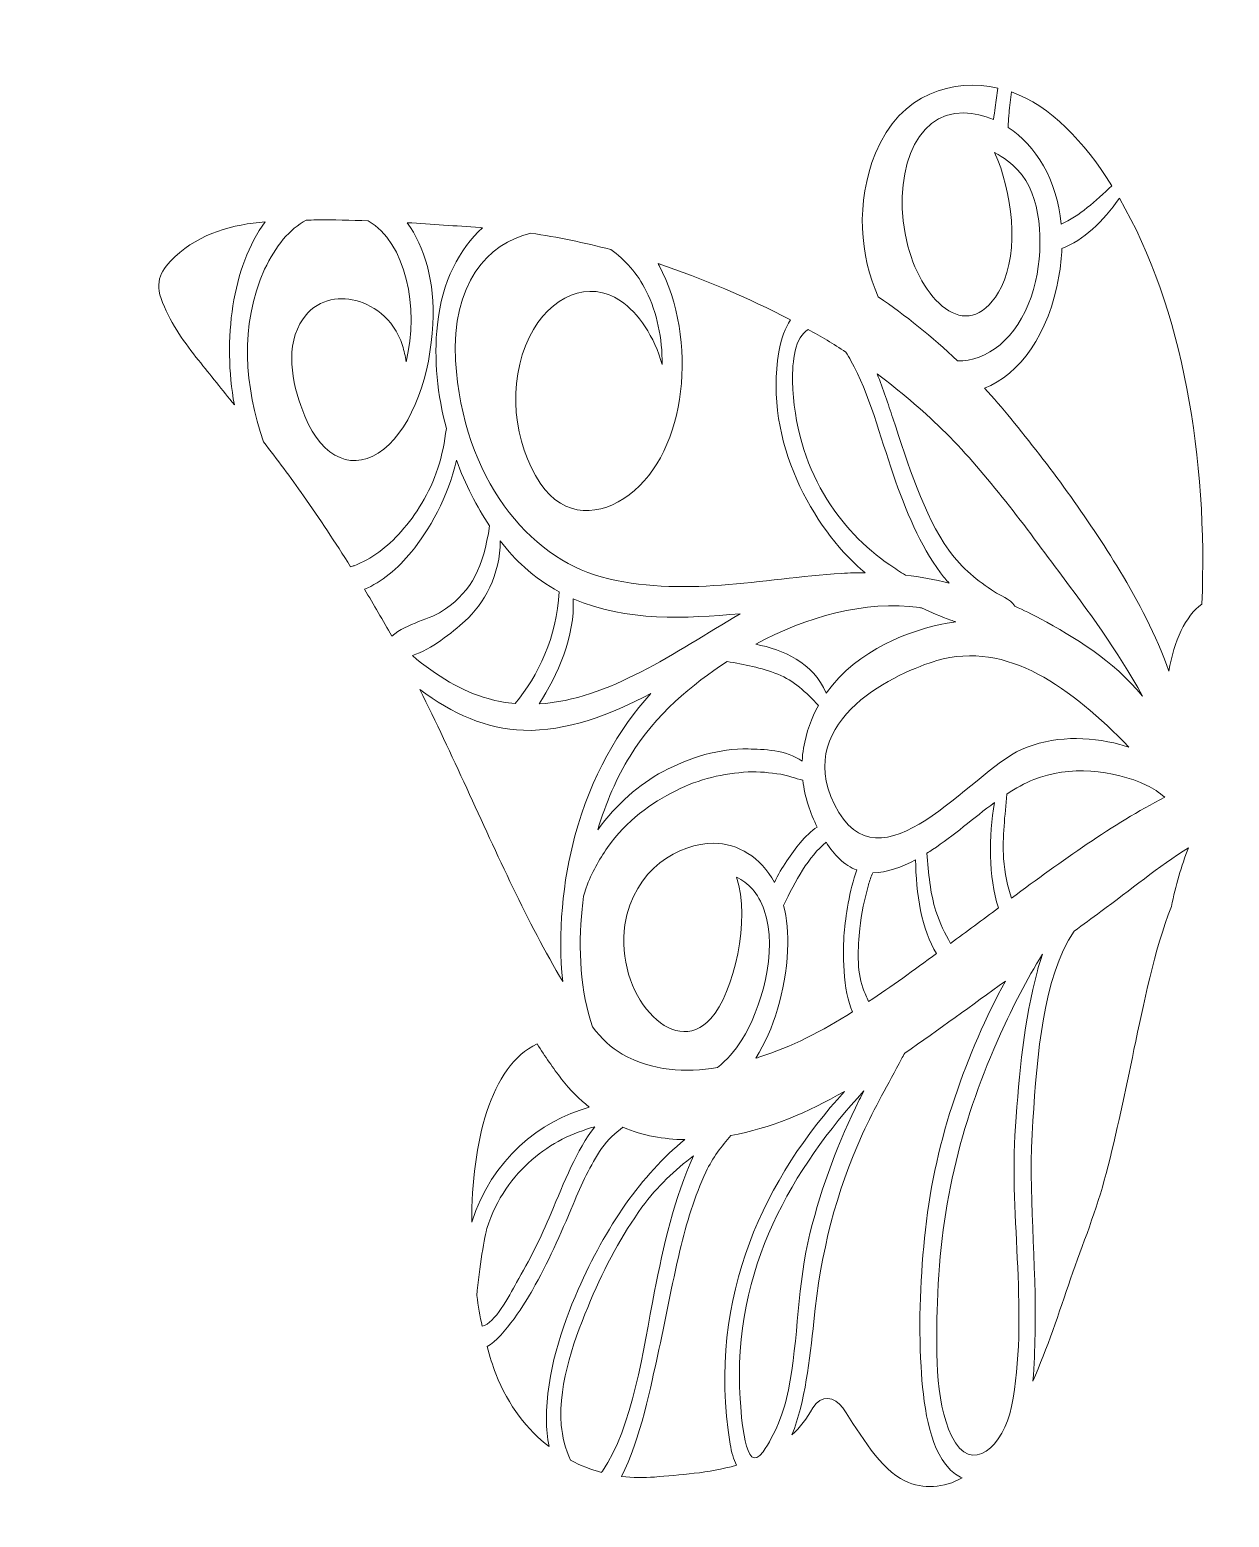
# Model space of a CAD drawing. Header units: millimetres. Extents: x -390 to 773, y -263 to 188.
# Drawn here: x -241.22 to -209.35, y -104.37 to -64.86 of the extents above; entities that cross this region are included whole.
import ezdxf

# ---------------------------------------------------------------- set-up
doc = ezdxf.new("R2010")
doc.units = ezdxf.units.MM
doc.header["$MEASUREMENT"] = 0
doc.layers.add('Layer 1', color=7, linetype='Continuous')

msp = doc.modelspace()

# ---------------------------------------------------------------- linework, layer by layer
at = {"layer": 'Layer 1', "color": 140, "lineweight": 18}
msp.add_open_spline([(-378.5894, 98.8815), (-378.5894, 98.8815), (-363.8777, 98.8815), (-363.8777, 98.8815), (-363.8777, 98.8815), (-363.8777, 98.8815), (-363.9117, 110.1346), (-363.9117, 110.1346), (-363.9117, 110.1346), (-363.9117, 110.1346), (-370.7888, 110.1346), (-370.7888, 110.1346), (-370.7888, 110.1346), (-370.7888, 110.1346), (-370.7888, 115.1346), (-370.7888, 115.1346), (-370.7888, 115.1346), (-370.7888, 115.1346), (-363.9117, 115.1346), (-363.9117, 115.1346), (-363.9117, 115.1346), (-363.9117, 115.1346), (-363.9117, 120.0643), (-363.9117, 120.0643), (-363.9117, 120.0643), (-363.9117, 120.0643), (-359.0185, 120.9807), (-350.8883, 118.1694), (-350.8883, 118.1694), (-350.8883, 118.1694), (-327.9422, 108.7603), (-304.1736, 117.0091), (-304.1736, 117.0091), (-304.1736, 117.0091), (-282.9369, 124.573), (-259.0048, 117.6839), (-259.0048, 117.6839), (-259.0048, 117.6839), (-233.0911, 109.2515), (-206.8738, 122.2824), (-206.8738, 122.2824), (-206.8738, 122.2824), (-188.2712, 110.1117), (-154.8305, 117.6854), (-154.8305, 117.6854), (-154.8305, 117.6854), (-131.6093, 124.2466), (-106.8322, 116.2865), (-106.8322, 116.2865), (-106.8322, 116.2865), (-92.329, 110.5796), (-70.4351, 116.0676), (-70.4351, 116.0676), (-70.4351, 116.0676), (-54.3762, 120.0464), (-54.3762, 120.0464), (-54.3762, 120.0464), (-54.3762, 120.0464), (-51.6753, 120.4796), (-50.0751, 120.1577), (-50.0751, 120.1577), (-50.0751, 120.1577), (-49.9938, 115.2228), (-49.9938, 115.2228), (-49.9938, 115.2228), (-49.9938, 115.2228), (-43.0148, 115.1346), (-43.0148, 115.1346), (-43.0148, 115.1346), (-43.0148, 115.1346), (-43.0148, 110.0464), (-43.0148, 110.0464), (-43.0148, 110.0464), (-43.0148, 110.0464), (-49.9941, 110.0464), (-49.9941, 110.0464), (-49.9941, 110.0464), (-49.9941, 110.0464), (-49.994, 98.8815), (-49.994, 98.8815), (-49.994, 98.8815), (-49.994, 98.8815), (-35.159, 98.8815), (-35.159, 98.8815), (-35.159, 98.8815), (-35.159, 98.8815), (-36.2301, 92.4283), (-44.0559, 85.2517), (-44.0559, 85.2517), (-44.0559, 85.2517), (-31.0005, 74.8605), (-31.9162, 60.769), (-31.9162, 60.769), (-31.9162, 60.769), (-33.145, 52.8971), (-36.9134, 48.7506), (-36.9134, 48.7506), (-36.9134, 48.7506), (-54.2688, 28.371), (-38.4138, -2.3408), (-38.4138, -2.3408), (-38.4138, -2.3408), (-53.5613, -33.6331), (-36.9138, -54.3338), (-36.9138, -54.3338), (-36.9138, -54.3338), (-21.8052, -70.1205), (-44.0547, -90.8341), (-44.0547, -90.8341), (-44.0547, -90.8341), (-24.176, -108.5266), (-42.0651, -122.8253), (-42.0651, -122.8253), (-42.0651, -122.8253), (-48.5933, -129.2476), (-65.4304, -123.0435), (-65.4304, -123.0435), (-65.4304, -123.0435), (-86.2873, -115.1488), (-108.1783, -122.212), (-108.1783, -122.212), (-108.1783, -122.212), (-126.4188, -129.6118), (-154.8348, -123.2699), (-154.8348, -123.2699), (-154.8348, -123.2699), (-188.8689, -115.3468), (-206.8738, -127.8673), (-206.8738, -127.8673), (-206.8738, -127.8673), (-227.1825, -115.7293), (-255.7083, -122.5904), (-255.7083, -122.5904), (-255.7083, -122.5904), (-281.3111, -130.5974), (-309.408, -121.2924), (-309.408, -121.2924), (-309.408, -121.2924), (-328.7938, -115.5765), (-348.407, -123.0424), (-348.407, -123.0424), (-348.407, -123.0424), (-375.7045, -134.5896), (-379.0943, -109.1774), (-379.0943, -109.1774), (-379.0943, -109.1774), (-378.9601, -98.7834), (-369.786, -90.8333), (-369.786, -90.8333), (-369.786, -90.8333), (-389.9937, -70.9424), (-378.7429, -57.3327), (-378.7429, -57.3327), (-378.7429, -57.3327), (-358.3133, -32.9666), (-375.4263, -3.2434), (-375.4263, -3.2434), (-375.4263, -3.2434), (-362.4805, 20.3399), (-372.9681, 41.7543), (-372.9681, 41.7543), (-372.9681, 41.7543), (-376.7274, 48.8248), (-378.416, 51.1902), (-378.416, 51.1902), (-378.416, 51.1902), (-387.2266, 63.8209), (-376.2574, 77.9366), (-376.2574, 77.9366), (-376.2574, 77.9366), (-372.0468, 82.9081), (-369.7857, 85.2506), (-369.7857, 85.2506), (-369.7857, 85.2506), (-377.6357, 92.317), (-378.5894, 98.8815)], degree=3, knots=[0, 0, 0, 0, 0.0222222, 0.0222222, 0.0222222, 0.0222222, 0.0444444, 0.0444444, 0.0444444, 0.0444444, 0.0666667, 0.0666667, 0.0666667, 0.0666667, 0.0888889, 0.0888889, 0.0888889, 0.0888889, 0.1111111, 0.1111111, 0.1111111, 0.1111111, 0.1333333, 0.1333333, 0.1333333, 0.1333333, 0.1555556, 0.1555556, 0.1555556, 0.1555556, 0.1777778, 0.1777778, 0.1777778, 0.1777778, 0.2, 0.2, 0.2, 0.2, 0.2222222, 0.2222222, 0.2222222, 0.2222222, 0.2444444, 0.2444444, 0.2444444, 0.2444444, 0.2666667, 0.2666667, 0.2666667, 0.2666667, 0.2888889, 0.2888889, 0.2888889, 0.2888889, 0.3111111, 0.3111111, 0.3111111, 0.3111111, 0.3333333, 0.3333333, 0.3333333, 0.3333333, 0.3555556, 0.3555556, 0.3555556, 0.3555556, 0.3777778, 0.3777778, 0.3777778, 0.3777778, 0.4, 0.4, 0.4, 0.4, 0.4222222, 0.4222222, 0.4222222, 0.4222222, 0.4444444, 0.4444444, 0.4444444, 0.4444444, 0.4666667, 0.4666667, 0.4666667, 0.4666667, 0.4888889, 0.4888889, 0.4888889, 0.4888889, 0.5111111, 0.5111111, 0.5111111, 0.5111111, 0.5333333, 0.5333333, 0.5333333, 0.5333333, 0.5555556, 0.5555556, 0.5555556, 0.5555556, 0.5777778, 0.5777778, 0.5777778, 0.5777778, 0.6, 0.6, 0.6, 0.6, 0.6222222, 0.6222222, 0.6222222, 0.6222222, 0.6444444, 0.6444444, 0.6444444, 0.6444444, 0.6666667, 0.6666667, 0.6666667, 0.6666667, 0.6888889, 0.6888889, 0.6888889, 0.6888889, 0.7111111, 0.7111111, 0.7111111, 0.7111111, 0.7333333, 0.7333333, 0.7333333, 0.7333333, 0.7555556, 0.7555556, 0.7555556, 0.7555556, 0.7777778, 0.7777778, 0.7777778, 0.7777778, 0.8, 0.8, 0.8, 0.8, 0.8222222, 0.8222222, 0.8222222, 0.8222222, 0.8444444, 0.8444444, 0.8444444, 0.8444444, 0.8666667, 0.8666667, 0.8666667, 0.8666667, 0.8888889, 0.8888889, 0.8888889, 0.8888889, 0.9111111, 0.9111111, 0.9111111, 0.9111111, 0.9333333, 0.9333333, 0.9333333, 0.9333333, 0.9555556, 0.9555556, 0.9555556, 0.9555556, 1, 1, 1, 1], dxfattribs=at)
at = {"layer": 'Layer 1', "color": 240, "lineweight": 9}
for points, knots in [([(-218.7515, -68.1399), (-218.0925, -66.5142), (-216.6506, -66.1547), (-215.4979, -66.4096), (-215.4979, -66.4096), (-215.5257, -66.5794), (-215.5466, -66.7522), (-215.5684, -66.9252), (-215.5684, -66.9252), (-215.5805, -67.0206), (-215.6004, -67.1322), (-215.6156, -67.2467), (-215.6156, -67.2467), (-215.8685, -67.1402), (-216.1341, -67.0786), (-216.4038, -67.0685), (-216.4038, -67.0685), (-217.739, -67.0183), (-218.3502, -68.815), (-217.8874, -70.6035), (-217.8874, -70.6035), (-217.4931, -72.1277), (-216.2218, -73.301), (-215.4067, -71.6876), (-215.4067, -71.6876), (-214.9255, -70.7351), (-215.1205, -69.1417), (-215.584, -68.1213), (-215.584, -68.1213), (-215.3427, -68.2514), (-215.125, -68.419), (-214.9657, -68.5891), (-214.9657, -68.5891), (-214.3433, -69.2546), (-214.2704, -70.526), (-214.4969, -71.5417), (-214.4969, -71.5417), (-214.7583, -72.7145), (-215.4975, -73.5065), (-216.2848, -73.6339), (-216.2848, -73.6339), (-216.382, -73.6498), (-216.478, -73.6545), (-216.5731, -73.6534), (-216.5731, -73.6534), (-217.2458, -73.0129), (-217.9495, -72.4497), (-218.6744, -71.9535), (-218.6744, -71.9535), (-219.164, -70.8793), (-219.2834, -69.4519), (-218.7515, -68.1399)], [0, 0, 0, 0, 0.0714286, 0.0714286, 0.0714286, 0.0714286, 0.1428571, 0.1428571, 0.1428571, 0.1428571, 0.2142857, 0.2142857, 0.2142857, 0.2142857, 0.2857143, 0.2857143, 0.2857143, 0.2857143, 0.3571429, 0.3571429, 0.3571429, 0.3571429, 0.4285714, 0.4285714, 0.4285714, 0.4285714, 0.5, 0.5, 0.5, 0.5, 0.5714286, 0.5714286, 0.5714286, 0.5714286, 0.6428571, 0.6428571, 0.6428571, 0.6428571, 0.7142857, 0.7142857, 0.7142857, 0.7142857, 0.7857143, 0.7857143, 0.7857143, 0.7857143, 0.8571429, 0.8571429, 0.8571429, 0.8571429, 1, 1, 1, 1]), ([(-215.203, -67.0796), (-215.1832, -66.8896), (-215.16, -66.7004), (-215.1412, -66.5103), (-215.1412, -66.5103), (-214.1019, -66.8792), (-213.202, -67.8312), (-212.4697, -69.0031), (-212.4697, -69.0031), (-212.9049, -69.41), (-213.3316, -69.8065), (-213.8171, -70.0254), (-213.8171, -70.0254), (-213.9313, -68.8296), (-214.4938, -67.9301), (-215.2286, -67.4525), (-215.2286, -67.4525), (-215.2168, -67.3199), (-215.2137, -67.1827), (-215.203, -67.0796)], [0, 0, 0, 0, 0.1666667, 0.1666667, 0.1666667, 0.1666667, 0.3333333, 0.3333333, 0.3333333, 0.3333333, 0.5, 0.5, 0.5, 0.5, 0.6666667, 0.6666667, 0.6666667, 0.6666667, 1, 1, 1, 1]), ([(-210.0806, -80.1164), (-210.5132, -80.4175), (-210.8224, -81.1006), (-210.9563, -81.8966), (-210.9563, -81.8966), (-211.3028, -80.9275), (-211.7646, -80.0483), (-212.2574, -79.2346), (-212.2574, -79.2346), (-213.1395, -77.7787), (-214.1406, -76.4322), (-215.1513, -75.1885), (-215.1513, -75.1885), (-215.3803, -74.9066), (-215.6161, -74.6394), (-215.8553, -74.3811), (-215.8553, -74.3811), (-214.9266, -74.0152), (-214.1416, -72.9475), (-213.8764, -71.4014), (-213.8764, -71.4014), (-213.8332, -71.1495), (-213.8086, -70.9063), (-213.7996, -70.6714), (-213.7996, -70.6714), (-213.2231, -70.4394), (-212.7048, -69.9627), (-212.2704, -69.3357), (-212.2704, -69.3357), (-210.5735, -72.2644), (-209.9174, -76.2765), (-210.0806, -80.1164)], [0, 0, 0, 0, 0.1111111, 0.1111111, 0.1111111, 0.1111111, 0.2222222, 0.2222222, 0.2222222, 0.2222222, 0.3333333, 0.3333333, 0.3333333, 0.3333333, 0.4444444, 0.4444444, 0.4444444, 0.4444444, 0.5555556, 0.5555556, 0.5555556, 0.5555556, 0.6666667, 0.6666667, 0.6666667, 0.6666667, 0.7777778, 0.7777778, 0.7777778, 0.7777778, 1, 1, 1, 1]), ([(-232.6936, -79.1218), (-233.0986, -78.477), (-233.5159, -77.85), (-233.943, -77.2401), (-233.943, -77.2401), (-234.2895, -76.745), (-234.6441, -76.2709), (-235.0034, -75.8067), (-235.0034, -75.8067), (-235.5011, -74.3501), (-235.6582, -72.7238), (-234.9755, -71.2227), (-234.9755, -71.2227), (-234.6917, -70.5987), (-234.3049, -70.1576), (-233.8726, -69.9143), (-233.8726, -69.9143), (-233.783, -69.9134), (-233.6944, -69.9126), (-233.6079, -69.9117), (-233.6079, -69.9117), (-233.1467, -69.907), (-232.6845, -69.9165), (-232.2222, -69.9339), (-232.2222, -69.9339), (-231.2189, -70.5156), (-230.8684, -72.2419), (-231.2174, -73.6771), (-231.2174, -73.6771), (-231.2395, -73.5244), (-231.2714, -73.3796), (-231.3123, -73.2493), (-231.3123, -73.2493), (-231.5468, -72.5009), (-232.1469, -72.127), (-232.6512, -72.0328), (-232.6512, -72.0328), (-233.1357, -71.9423), (-233.7027, -72.0685), (-234.0371, -72.6673), (-234.0371, -72.6673), (-234.4488, -73.405), (-234.2062, -74.4051), (-233.9088, -75.1239), (-233.9088, -75.1239), (-233.4324, -76.2757), (-232.5903, -76.6159), (-231.8112, -75.9994), (-231.8112, -75.9994), (-231.0315, -75.3822), (-230.5711, -73.9736), (-230.5053, -72.6825), (-230.5053, -72.6825), (-230.4469, -71.5387), (-230.7295, -70.6266), (-231.1883, -69.9841), (-231.1883, -69.9841), (-230.5427, -70.0221), (-229.8974, -70.0695), (-229.2544, -70.1139), (-229.2544, -70.1139), (-229.232, -70.1155), (-229.2095, -70.1181), (-229.1871, -70.1196), (-229.1871, -70.1196), (-229.7977, -70.6747), (-230.2644, -71.5343), (-230.3878, -72.6941), (-230.3878, -72.6941), (-230.486, -73.6181), (-230.3839, -74.5647), (-230.149, -75.454), (-230.149, -75.454), (-230.1982, -75.8106), (-230.2579, -76.1566), (-230.373, -76.5047), (-230.373, -76.5047), (-230.5959, -77.1786), (-230.9557, -77.7381), (-231.3471, -78.1863), (-231.3471, -78.1863), (-231.7219, -78.6156), (-232.1465, -78.9195), (-232.5994, -79.0945), (-232.5994, -79.0945), (-232.6304, -79.1064), (-232.6618, -79.1147), (-232.6936, -79.1218)], [0, 0, 0, 0, 0.0434783, 0.0434783, 0.0434783, 0.0434783, 0.0869565, 0.0869565, 0.0869565, 0.0869565, 0.1304348, 0.1304348, 0.1304348, 0.1304348, 0.173913, 0.173913, 0.173913, 0.173913, 0.2173913, 0.2173913, 0.2173913, 0.2173913, 0.2608696, 0.2608696, 0.2608696, 0.2608696, 0.3043478, 0.3043478, 0.3043478, 0.3043478, 0.3478261, 0.3478261, 0.3478261, 0.3478261, 0.3913043, 0.3913043, 0.3913043, 0.3913043, 0.4347826, 0.4347826, 0.4347826, 0.4347826, 0.4782609, 0.4782609, 0.4782609, 0.4782609, 0.5217391, 0.5217391, 0.5217391, 0.5217391, 0.5652174, 0.5652174, 0.5652174, 0.5652174, 0.6086957, 0.6086957, 0.6086957, 0.6086957, 0.6521739, 0.6521739, 0.6521739, 0.6521739, 0.6956522, 0.6956522, 0.6956522, 0.6956522, 0.7391304, 0.7391304, 0.7391304, 0.7391304, 0.7826087, 0.7826087, 0.7826087, 0.7826087, 0.826087, 0.826087, 0.826087, 0.826087, 0.8695652, 0.8695652, 0.8695652, 0.8695652, 0.9130435, 0.9130435, 0.9130435, 0.9130435, 1, 1, 1, 1]), ([(-235.7795, -74.8236), (-236.0965, -74.4279), (-236.4154, -74.034), (-236.734, -73.6359), (-236.734, -73.6359), (-237.089, -73.1924), (-237.4425, -72.7066), (-237.6868, -72.1077), (-237.6868, -72.1077), (-237.9276, -71.5176), (-237.7065, -71.2245), (-237.3606, -70.8947), (-237.3606, -70.8947), (-236.6872, -70.2525), (-235.8158, -70.0356), (-234.9642, -69.9586), (-234.9642, -69.9586), (-235.8367, -71.1541), (-236.0972, -73.0996), (-235.7795, -74.8236)], [0, 0, 0, 0, 0.1666667, 0.1666667, 0.1666667, 0.1666667, 0.3333333, 0.3333333, 0.3333333, 0.3333333, 0.5, 0.5, 0.5, 0.5, 0.6666667, 0.6666667, 0.6666667, 0.6666667, 1, 1, 1, 1]), ([(-225.7805, -70.6987), (-225.4014, -70.9647), (-225.0722, -71.3344), (-224.8379, -71.8039), (-224.8379, -71.8039), (-224.5565, -72.368), (-224.4117, -73.0574), (-224.4158, -73.7512), (-224.4158, -73.7512), (-224.6199, -73.0166), (-225.05, -72.3785), (-225.5225, -72.0578), (-225.5225, -72.0578), (-226.3479, -71.4974), (-227.3966, -71.9118), (-227.9413, -73.0156), (-227.9413, -73.0156), (-228.5501, -74.2491), (-228.3598, -75.8532), (-227.6571, -76.8986), (-227.6571, -76.8986), (-227.0099, -77.8618), (-226.0498, -77.7766), (-225.2922, -77.2134), (-225.2922, -77.2134), (-223.7522, -76.0692), (-223.4593, -73.0628), (-224.4974, -71.121), (-224.4974, -71.121), (-224.5066, -71.1038), (-224.5172, -71.0881), (-224.5266, -71.071), (-224.5266, -71.071), (-223.333, -71.466), (-222.1554, -71.9697), (-221.0068, -72.566), (-221.0068, -72.566), (-221.1485, -72.7768), (-221.257, -73.0616), (-221.3166, -73.4153), (-221.3166, -73.4153), (-221.7241, -75.8349), (-220.3747, -78.1014), (-219.1258, -79.1951), (-219.1258, -79.1951), (-219.0917, -79.2248), (-219.0565, -79.2517), (-219.0219, -79.2805), (-219.0219, -79.2805), (-219.2297, -79.2799), (-219.4382, -79.2854), (-219.6473, -79.2986), (-219.6473, -79.2986), (-221.7655, -79.433), (-223.9238, -79.9637), (-226.0325, -79.392), (-226.0325, -79.392), (-227.9371, -78.8756), (-229.717, -76.7841), (-229.9026, -73.6445), (-229.9026, -73.6445), (-230.0222, -71.6221), (-229.0548, -70.5265), (-227.9039, -70.2622), (-227.9039, -70.2622), (-227.1942, -70.3664), (-226.4856, -70.5129), (-225.7805, -70.6987)], [0, 0, 0, 0, 0.0555556, 0.0555556, 0.0555556, 0.0555556, 0.1111111, 0.1111111, 0.1111111, 0.1111111, 0.1666667, 0.1666667, 0.1666667, 0.1666667, 0.2222222, 0.2222222, 0.2222222, 0.2222222, 0.2777778, 0.2777778, 0.2777778, 0.2777778, 0.3333333, 0.3333333, 0.3333333, 0.3333333, 0.3888889, 0.3888889, 0.3888889, 0.3888889, 0.4444444, 0.4444444, 0.4444444, 0.4444444, 0.5, 0.5, 0.5, 0.5, 0.5555556, 0.5555556, 0.5555556, 0.5555556, 0.6111111, 0.6111111, 0.6111111, 0.6111111, 0.6666667, 0.6666667, 0.6666667, 0.6666667, 0.7222222, 0.7222222, 0.7222222, 0.7222222, 0.7777778, 0.7777778, 0.7777778, 0.7777778, 0.8333333, 0.8333333, 0.8333333, 0.8333333, 0.8888889, 0.8888889, 0.8888889, 0.8888889, 1, 1, 1, 1]), ([(-220.5357, -72.8185), (-220.1995, -73.0044), (-219.867, -73.2045), (-219.5387, -73.4191), (-219.5387, -73.4191), (-219.4899, -73.4971), (-219.444, -73.5756), (-219.4025, -73.6504), (-219.4025, -73.6504), (-218.9171, -74.5229), (-218.6261, -75.6614), (-218.2793, -76.6669), (-218.2793, -76.6669), (-217.9482, -77.6268), (-217.5603, -78.5599), (-217.0241, -79.2815), (-217.0241, -79.2815), (-216.9503, -79.3808), (-216.8727, -79.4722), (-216.7933, -79.5594), (-216.7933, -79.5594), (-217.176, -79.4639), (-217.5608, -79.3918), (-217.9482, -79.3455), (-217.9482, -79.3455), (-218.0905, -79.2604), (-218.2316, -79.1715), (-218.3711, -79.0758), (-218.3711, -79.0758), (-219.6803, -78.1757), (-220.8989, -76.5419), (-220.9507, -74.1935), (-220.9507, -74.1935), (-220.9623, -73.6692), (-220.8941, -73.0222), (-220.5357, -72.8185)], [0, 0, 0, 0, 0.1, 0.1, 0.1, 0.1, 0.2, 0.2, 0.2, 0.2, 0.3, 0.3, 0.3, 0.3, 0.4, 0.4, 0.4, 0.4, 0.5, 0.5, 0.5, 0.5, 0.6, 0.6, 0.6, 0.6, 0.7, 0.7, 0.7, 0.7, 0.8, 0.8, 0.8, 0.8, 1, 1, 1, 1]), ([(-216.8014, -78.6842), (-217.4788, -77.7389), (-217.8768, -76.4022), (-218.2891, -75.1749), (-218.2891, -75.1749), (-218.4116, -74.8103), (-218.5473, -74.3997), (-218.7045, -74.0008), (-218.7045, -74.0008), (-218.1117, -74.443), (-217.5344, -74.9333), (-216.9768, -75.4768), (-216.9768, -75.4768), (-215.8682, -76.5575), (-214.8674, -77.9252), (-213.8809, -79.2494), (-213.8809, -79.2494), (-213.113, -80.2804), (-212.3236, -81.3502), (-211.6544, -82.5574), (-211.6544, -82.5574), (-212.4476, -81.6008), (-213.4861, -80.9818), (-214.3654, -80.5092), (-214.3654, -80.5092), (-214.5914, -80.3876), (-214.8183, -80.2757), (-215.0461, -80.172), (-215.0461, -80.172), (-215.1778, -79.9723), (-215.4556, -79.8798), (-215.5869, -79.7905), (-215.5869, -79.7905), (-216.0363, -79.485), (-216.4336, -79.1972), (-216.8014, -78.6842)], [0, 0, 0, 0, 0.1, 0.1, 0.1, 0.1, 0.2, 0.2, 0.2, 0.2, 0.3, 0.3, 0.3, 0.3, 0.4, 0.4, 0.4, 0.4, 0.5, 0.5, 0.5, 0.5, 0.6, 0.6, 0.6, 0.6, 0.7, 0.7, 0.7, 0.7, 0.8, 0.8, 0.8, 0.8, 1, 1, 1, 1]), ([(-232.3233, -79.7226), (-231.873, -79.5334), (-231.4324, -79.1676), (-231.0743, -78.7282), (-231.0743, -78.7282), (-230.6253, -78.177), (-230.0872, -77.2635), (-229.8834, -76.2907), (-229.8834, -76.2907), (-229.6443, -76.9338), (-229.3405, -77.528), (-229.0009, -78.0383), (-229.0009, -78.0383), (-229.1642, -79.1397), (-229.4727, -79.7454), (-230.1698, -80.2432), (-230.1698, -80.2432), (-230.5915, -80.5444), (-231.1816, -80.6017), (-231.5991, -80.9708), (-231.5991, -80.9708), (-231.8346, -80.5466), (-232.0763, -80.131), (-232.3233, -79.7226)], [0, 0, 0, 0, 0.1428571, 0.1428571, 0.1428571, 0.1428571, 0.2857143, 0.2857143, 0.2857143, 0.2857143, 0.4285714, 0.4285714, 0.4285714, 0.4285714, 0.5714286, 0.5714286, 0.5714286, 0.5714286, 0.7142857, 0.7142857, 0.7142857, 0.7142857, 1, 1, 1, 1]), ([(-229.6506, -80.5631), (-229.1615, -80.1256), (-228.7096, -79.3248), (-228.7155, -78.437), (-228.7155, -78.437), (-228.509, -78.7042), (-228.2934, -78.9405), (-228.074, -79.1378), (-228.074, -79.1378), (-227.7804, -79.4018), (-227.4721, -79.6152), (-227.1537, -79.7887), (-227.1537, -79.7887), (-227.2055, -80.9873), (-227.7189, -82.0164), (-228.3169, -82.7583), (-228.3169, -82.7583), (-228.5562, -82.7367), (-228.7966, -82.6948), (-229.0386, -82.6272), (-229.0386, -82.6272), (-229.7269, -82.4348), (-230.4057, -82.0236), (-231.0522, -81.4845), (-231.0522, -81.4845), (-230.5446, -81.3143), (-230.0075, -80.8823), (-229.6506, -80.5631)], [0, 0, 0, 0, 0.125, 0.125, 0.125, 0.125, 0.25, 0.25, 0.25, 0.25, 0.375, 0.375, 0.375, 0.375, 0.5, 0.5, 0.5, 0.5, 0.625, 0.625, 0.625, 0.625, 0.75, 0.75, 0.75, 0.75, 1, 1, 1, 1]), ([(-226.7806, -79.9714), (-225.3643, -80.5917), (-223.7796, -80.4953), (-222.3464, -80.3701), (-222.3464, -80.3701), (-224.0751, -81.4012), (-225.843, -82.6542), (-227.6827, -82.7663), (-227.6827, -82.7663), (-227.2042, -82.0226), (-226.7251, -80.961), (-226.7806, -79.9714)], [0, 0, 0, 0, 0.25, 0.25, 0.25, 0.25, 0.5, 0.5, 0.5, 0.5, 1, 1, 1, 1]), ([(-216.6136, -80.5908), (-216.6908, -80.5991), (-216.7676, -80.6095), (-216.844, -80.6233), (-216.844, -80.6233), (-217.8024, -80.7958), (-219.2284, -81.3133), (-220.0579, -82.4821), (-220.0579, -82.4821), (-220.4081, -81.6527), (-221.2067, -81.3261), (-221.9316, -81.1831), (-221.9316, -81.1831), (-220.5957, -80.4561), (-219.0378, -80.0085), (-217.5705, -80.2085), (-217.5705, -80.2085), (-217.5567, -80.2106), (-217.5429, -80.2135), (-217.5292, -80.2155), (-217.5292, -80.2155), (-217.2685, -80.3375), (-217.0059, -80.4464), (-216.7441, -80.5434), (-216.7441, -80.5434), (-216.7012, -80.5594), (-216.6571, -80.5748), (-216.6136, -80.5908)], [0, 0, 0, 0, 0.125, 0.125, 0.125, 0.125, 0.25, 0.25, 0.25, 0.25, 0.375, 0.375, 0.375, 0.375, 0.5, 0.5, 0.5, 0.5, 0.625, 0.625, 0.625, 0.625, 0.75, 0.75, 0.75, 0.75, 1, 1, 1, 1]), ([(-219.8405, -85.4354), (-220.9622, -83.1549), (-218.1011, -81.9036), (-217.1241, -81.6177), (-217.1241, -81.6177), (-215.2439, -81.0677), (-213.5466, -82.3484), (-212.0169, -83.9128), (-212.0169, -83.9128), (-212.0997, -83.8875), (-212.181, -83.8642), (-212.2594, -83.8433), (-212.2594, -83.8433), (-213.1008, -83.6192), (-214.0489, -83.611), (-214.8747, -83.9795), (-214.8747, -83.9795), (-216.2297, -84.5844), (-218.6383, -87.8797), (-219.8405, -85.4354)], [0, 0, 0, 0, 0.1666667, 0.1666667, 0.1666667, 0.1666667, 0.3333333, 0.3333333, 0.3333333, 0.3333333, 0.5, 0.5, 0.5, 0.5, 0.6666667, 0.6666667, 0.6666667, 0.6666667, 1, 1, 1, 1]), ([(-221.3442, -81.9787), (-220.9138, -82.1482), (-220.6016, -82.4491), (-220.2647, -82.8098), (-220.2647, -82.8098), (-220.4484, -83.1406), (-220.5867, -83.5159), (-220.6609, -83.9418), (-220.6609, -83.9418), (-220.6809, -84.0566), (-220.6914, -84.1722), (-220.6967, -84.2877), (-220.6967, -84.2877), (-221.1234, -83.9805), (-221.738, -83.9729), (-222.1323, -83.9634), (-222.1323, -83.9634), (-222.8968, -83.9448), (-223.6712, -84.1835), (-224.3914, -84.563), (-224.3914, -84.563), (-225.0285, -84.8987), (-225.6285, -85.423), (-226.1286, -86.1156), (-226.1286, -86.1156), (-225.9104, -85.3921), (-225.6215, -84.7193), (-225.2703, -84.1527), (-225.2703, -84.1527), (-224.582, -83.0421), (-223.6187, -82.243), (-222.6911, -81.6388), (-222.6911, -81.6388), (-222.2383, -81.7157), (-221.7861, -81.8049), (-221.3442, -81.9787)], [0, 0, 0, 0, 0.1, 0.1, 0.1, 0.1, 0.2, 0.2, 0.2, 0.2, 0.3, 0.3, 0.3, 0.3, 0.4, 0.4, 0.4, 0.4, 0.5, 0.5, 0.5, 0.5, 0.6, 0.6, 0.6, 0.6, 0.7, 0.7, 0.7, 0.7, 0.8, 0.8, 0.8, 0.8, 1, 1, 1, 1]), ([(-230.8527, -82.3854), (-229.9934, -83.0222), (-229.075, -83.4406), (-228.1038, -83.4681), (-228.1038, -83.4681), (-226.9556, -83.5005), (-225.7982, -83.0551), (-224.7138, -82.4886), (-224.7138, -82.4886), (-225.5814, -83.4477), (-226.2968, -84.6831), (-226.7326, -86.2723), (-226.7326, -86.2723), (-227.06, -87.4662), (-227.1916, -88.8715), (-227.0563, -90.1432), (-227.0563, -90.1432), (-227.5302, -89.3526), (-227.9637, -88.5058), (-228.3801, -87.6436), (-228.3801, -87.6436), (-229.219, -85.9064), (-229.9933, -84.0996), (-230.8527, -82.3854)], [0, 0, 0, 0, 0.1428571, 0.1428571, 0.1428571, 0.1428571, 0.2857143, 0.2857143, 0.2857143, 0.2857143, 0.4285714, 0.4285714, 0.4285714, 0.4285714, 0.5714286, 0.5714286, 0.5714286, 0.5714286, 0.7142857, 0.7142857, 0.7142857, 0.7142857, 1, 1, 1, 1]), ([(-215.2636, -85.1618), (-215.0276, -85.0074), (-214.7873, -84.8732), (-214.54, -84.7744), (-214.54, -84.7744), (-213.605, -84.4011), (-212.4536, -84.508), (-211.5379, -84.9305), (-211.5379, -84.9305), (-211.3741, -85.0061), (-211.2163, -85.1151), (-211.0648, -85.2435), (-211.0648, -85.2435), (-212.4595, -85.9653), (-213.8052, -86.937), (-215.137, -87.9271), (-215.137, -87.9271), (-215.2393, -87.6103), (-215.3179, -87.2751), (-215.3456, -86.8735), (-215.3456, -86.8735), (-215.3855, -86.2941), (-215.3054, -85.7317), (-215.2636, -85.1618)], [0, 0, 0, 0, 0.1428571, 0.1428571, 0.1428571, 0.1428571, 0.2857143, 0.2857143, 0.2857143, 0.2857143, 0.4285714, 0.4285714, 0.4285714, 0.4285714, 0.5714286, 0.5714286, 0.5714286, 0.5714286, 0.7142857, 0.7142857, 0.7142857, 0.7142857, 1, 1, 1, 1]), ([(-225.869, -86.5846), (-225.3638, -85.8558), (-224.7027, -85.4015), (-224.0522, -85.0712), (-224.0522, -85.0712), (-223.4327, -84.7566), (-222.783, -84.6107), (-222.1323, -84.5746), (-222.1323, -84.5746), (-221.842, -84.5585), (-221.5536, -84.5935), (-221.2649, -84.6357), (-221.2649, -84.6357), (-221.0753, -84.6635), (-220.8755, -84.7549), (-220.6796, -84.7956), (-220.6796, -84.7956), (-220.6271, -85.2409), (-220.4845, -85.6697), (-220.2971, -86.0414), (-220.2971, -86.0414), (-220.4608, -86.1363), (-220.6136, -86.2929), (-220.7466, -86.4549), (-220.7466, -86.4549), (-220.9835, -86.7439), (-221.2453, -87.1022), (-221.4329, -87.5064), (-221.4329, -87.5064), (-221.7985, -86.8334), (-222.4043, -86.4716), (-223.0492, -86.4693), (-223.0492, -86.4693), (-223.9445, -86.4661), (-225.1756, -87.1425), (-225.4056, -88.6366), (-225.4056, -88.6366), (-225.6822, -90.434), (-224.1322, -92.249), (-223.1237, -91.1235), (-223.1237, -91.1235), (-222.5069, -90.4354), (-222.0578, -88.4922), (-222.4428, -87.3683), (-222.4428, -87.3683), (-222.1353, -87.5098), (-221.8642, -87.7879), (-221.7052, -88.2473), (-221.7052, -88.2473), (-221.3276, -89.3378), (-221.8001, -90.9067), (-222.2965, -91.687), (-222.2965, -91.687), (-222.4839, -91.9815), (-222.7057, -92.2297), (-222.9481, -92.4265), (-222.9481, -92.4265), (-223.8013, -92.5689), (-224.6656, -92.5249), (-225.4783, -92.0689), (-225.4783, -92.0689), (-225.7714, -91.9044), (-226.0285, -91.6474), (-226.2645, -91.347), (-226.2645, -91.347), (-226.5924, -90.4295), (-226.6488, -89.2568), (-226.5447, -88.2191), (-226.5447, -88.2191), (-226.5332, -88.1052), (-226.5194, -87.9914), (-226.5045, -87.8775), (-226.5045, -87.8775), (-226.4837, -87.8014), (-226.4616, -87.7263), (-226.4361, -87.6548), (-226.4361, -87.6548), (-226.291, -87.2467), (-226.0885, -86.9011), (-225.869, -86.5846)], [0, 0, 0, 0, 0.047619, 0.047619, 0.047619, 0.047619, 0.0952381, 0.0952381, 0.0952381, 0.0952381, 0.1428571, 0.1428571, 0.1428571, 0.1428571, 0.1904762, 0.1904762, 0.1904762, 0.1904762, 0.2380952, 0.2380952, 0.2380952, 0.2380952, 0.2857143, 0.2857143, 0.2857143, 0.2857143, 0.3333333, 0.3333333, 0.3333333, 0.3333333, 0.3809524, 0.3809524, 0.3809524, 0.3809524, 0.4285714, 0.4285714, 0.4285714, 0.4285714, 0.4761905, 0.4761905, 0.4761905, 0.4761905, 0.5238095, 0.5238095, 0.5238095, 0.5238095, 0.5714286, 0.5714286, 0.5714286, 0.5714286, 0.6190476, 0.6190476, 0.6190476, 0.6190476, 0.6666667, 0.6666667, 0.6666667, 0.6666667, 0.7142857, 0.7142857, 0.7142857, 0.7142857, 0.7619048, 0.7619048, 0.7619048, 0.7619048, 0.8095238, 0.8095238, 0.8095238, 0.8095238, 0.8571429, 0.8571429, 0.8571429, 0.8571429, 0.9047619, 0.9047619, 0.9047619, 0.9047619, 1, 1, 1, 1]), ([(-217.1452, -88.2723), (-217.2937, -87.8043), (-217.3438, -87.2552), (-217.383, -86.7314), (-217.383, -86.7314), (-217.3331, -86.7005), (-217.2842, -86.6692), (-217.2364, -86.6382), (-217.2364, -86.6382), (-216.6783, -86.2741), (-216.1404, -85.7904), (-215.5853, -85.3847), (-215.5853, -85.3847), (-215.752, -86.2843), (-215.7463, -87.3504), (-215.4853, -88.1864), (-215.4853, -88.1864), (-215.91, -88.5028), (-216.3337, -88.819), (-216.7574, -89.127), (-216.7574, -89.127), (-216.9034, -88.8639), (-217.0425, -88.5952), (-217.1452, -88.2723)], [0, 0, 0, 0, 0.1428571, 0.1428571, 0.1428571, 0.1428571, 0.2857143, 0.2857143, 0.2857143, 0.2857143, 0.4285714, 0.4285714, 0.4285714, 0.4285714, 0.5714286, 0.5714286, 0.5714286, 0.5714286, 0.7142857, 0.7142857, 0.7142857, 0.7142857, 1, 1, 1, 1]), ([(-219.3575, -90.9469), (-220.1614, -91.4514), (-220.9832, -91.8803), (-221.8489, -92.1541), (-221.8489, -92.1541), (-221.8738, -92.1619), (-221.899, -92.1692), (-221.9239, -92.1768), (-221.9239, -92.1768), (-221.4558, -91.4088), (-221.1427, -90.4177), (-221.0838, -89.3135), (-221.0838, -89.3135), (-221.0599, -88.866), (-221.1014, -88.4669), (-221.1934, -88.1191), (-221.1934, -88.1191), (-220.879, -87.4718), (-220.5287, -86.8179), (-220.063, -86.4427), (-220.063, -86.4427), (-219.9509, -86.6095), (-219.8315, -86.7575), (-219.71, -86.8785), (-219.71, -86.8785), (-219.564, -87.0241), (-219.4071, -87.1196), (-219.2441, -87.1781), (-219.2441, -87.1781), (-219.4412, -87.7077), (-219.5452, -88.438), (-219.5799, -88.8444), (-219.5799, -88.8444), (-219.6176, -89.2841), (-219.6207, -90.4325), (-219.3575, -90.9469)], [0, 0, 0, 0, 0.1, 0.1, 0.1, 0.1, 0.2, 0.2, 0.2, 0.2, 0.3, 0.3, 0.3, 0.3, 0.4, 0.4, 0.4, 0.4, 0.5, 0.5, 0.5, 0.5, 0.6, 0.6, 0.6, 0.6, 0.7, 0.7, 0.7, 0.7, 0.8, 0.8, 0.8, 0.8, 1, 1, 1, 1]), ([(-217.1263, -89.3958), (-217.7278, -89.8345), (-218.3259, -90.2716), (-218.9316, -90.673), (-218.9316, -90.673), (-218.9757, -90.5574), (-219.0351, -90.4503), (-219.0851, -90.3105), (-219.0851, -90.3105), (-219.2499, -89.8493), (-219.2199, -89.2332), (-219.1675, -88.7354), (-219.1675, -88.7354), (-219.1256, -88.3389), (-219.0391, -87.939), (-218.9368, -87.5703), (-218.9368, -87.5703), (-218.9063, -87.4609), (-218.8649, -87.3555), (-218.8238, -87.2496), (-218.8238, -87.2496), (-218.4423, -87.2508), (-218.0471, -87.101), (-217.6855, -86.9067), (-217.6855, -86.9067), (-217.6761, -87.7747), (-217.5235, -88.7954), (-217.1263, -89.3958)], [0, 0, 0, 0, 0.125, 0.125, 0.125, 0.125, 0.25, 0.25, 0.25, 0.25, 0.375, 0.375, 0.375, 0.375, 0.5, 0.5, 0.5, 0.5, 0.625, 0.625, 0.625, 0.625, 0.75, 0.75, 0.75, 0.75, 1, 1, 1, 1]), ([(-210.8874, -88.1472), (-211.3483, -89.3233), (-211.6335, -90.7507), (-211.8831, -91.9495), (-211.8831, -91.9495), (-212.1133, -93.055), (-212.3425, -94.1591), (-212.6226, -95.2379), (-212.6226, -95.2379), (-212.8761, -96.2139), (-213.2455, -97.1126), (-213.5655, -98.0387), (-213.5655, -98.0387), (-213.8746, -98.9331), (-214.1889, -99.8888), (-214.57, -100.7598), (-214.57, -100.7598), (-214.5317, -100.3314), (-214.5183, -99.9021), (-214.5096, -99.5153), (-214.5096, -99.5153), (-214.4663, -97.6118), (-214.7043, -95.7433), (-214.5706, -93.8438), (-214.5706, -93.8438), (-214.448, -92.1017), (-214.3046, -90.0361), (-213.4764, -88.8025), (-213.4764, -88.8025), (-213.2394, -88.6295), (-213.0022, -88.4583), (-212.7654, -88.2845), (-212.7654, -88.2845), (-211.9932, -87.7179), (-211.2272, -87.083), (-210.4326, -86.5852), (-210.4326, -86.5852), (-210.6267, -87.0735), (-210.7759, -87.5979), (-210.8874, -88.1472)], [0, 0, 0, 0, 0.0909091, 0.0909091, 0.0909091, 0.0909091, 0.1818182, 0.1818182, 0.1818182, 0.1818182, 0.2727273, 0.2727273, 0.2727273, 0.2727273, 0.3636364, 0.3636364, 0.3636364, 0.3636364, 0.4545455, 0.4545455, 0.4545455, 0.4545455, 0.5454545, 0.5454545, 0.5454545, 0.5454545, 0.6363636, 0.6363636, 0.6363636, 0.6363636, 0.7272727, 0.7272727, 0.7272727, 0.7272727, 0.8181818, 0.8181818, 0.8181818, 0.8181818, 1, 1, 1, 1]), ([(-215.1356, -101.4319), (-215.3365, -102.4621), (-216.2065, -103.3002), (-216.7283, -102.213), (-216.7283, -102.213), (-217.1823, -101.267), (-217.1373, -99.7789), (-217.1052, -98.6704), (-217.1052, -98.6704), (-217.0278, -96.0005), (-216.419, -93.7197), (-215.4268, -91.5286), (-215.4268, -91.5286), (-215.1052, -90.8185), (-214.7346, -90.0925), (-214.3172, -89.4152), (-214.3172, -89.4152), (-214.3638, -89.5613), (-214.409, -89.7104), (-214.4481, -89.8552), (-214.4481, -89.8552), (-214.8024, -91.1699), (-214.9342, -92.591), (-215.0328, -93.9962), (-215.0328, -93.9962), (-215.205, -96.4542), (-214.6654, -99.0192), (-215.1356, -101.4319)], [0, 0, 0, 0, 0.125, 0.125, 0.125, 0.125, 0.25, 0.25, 0.25, 0.25, 0.375, 0.375, 0.375, 0.375, 0.5, 0.5, 0.5, 0.5, 0.625, 0.625, 0.625, 0.625, 0.75, 0.75, 0.75, 0.75, 1, 1, 1, 1]), ([(-217.9679, -103.4067), (-218.6161, -103.1008), (-219.1508, -102.1706), (-219.6181, -101.4676), (-219.6181, -101.4676), (-219.8246, -101.1566), (-220.2085, -101.1124), (-220.4106, -101.4676), (-220.4106, -101.4676), (-220.5718, -101.7508), (-220.7603, -101.9861), (-220.9681, -102.1839), (-220.9681, -102.1839), (-220.6203, -101.2898), (-220.4921, -100.1897), (-220.3889, -99.1712), (-220.3889, -99.1712), (-220.2002, -97.3094), (-219.7985, -95.7377), (-219.0921, -94.1873), (-219.0921, -94.1873), (-218.7746, -93.4907), (-218.4042, -92.8602), (-218.058, -92.1986), (-218.058, -92.1986), (-218.0327, -92.1503), (-218.0026, -92.0975), (-217.9704, -92.0417), (-217.9704, -92.0417), (-217.0742, -91.4226), (-216.1869, -90.7742), (-215.2989, -90.1287), (-215.2989, -90.1287), (-216.3206, -92.0293), (-217.1601, -94.2986), (-217.424, -96.7336), (-217.424, -96.7336), (-217.5535, -97.9295), (-217.609, -99.1582), (-217.5407, -100.3674), (-217.5407, -100.3674), (-217.4878, -101.304), (-217.3402, -102.5042), (-216.7945, -103.078), (-216.7945, -103.078), (-216.6862, -103.1918), (-216.5688, -103.272), (-216.4474, -103.3245), (-216.4474, -103.3245), (-216.9335, -103.5967), (-217.4774, -103.638), (-217.9679, -103.4067)], [0, 0, 0, 0, 0.0714286, 0.0714286, 0.0714286, 0.0714286, 0.1428571, 0.1428571, 0.1428571, 0.1428571, 0.2142857, 0.2142857, 0.2142857, 0.2142857, 0.2857143, 0.2857143, 0.2857143, 0.2857143, 0.3571429, 0.3571429, 0.3571429, 0.3571429, 0.4285714, 0.4285714, 0.4285714, 0.4285714, 0.5, 0.5, 0.5, 0.5, 0.5714286, 0.5714286, 0.5714286, 0.5714286, 0.6428571, 0.6428571, 0.6428571, 0.6428571, 0.7142857, 0.7142857, 0.7142857, 0.7142857, 0.7857143, 0.7857143, 0.7857143, 0.7857143, 0.8571429, 0.8571429, 0.8571429, 0.8571429, 1, 1, 1, 1]), ([(-227.738, -91.8), (-227.5292, -92.1275), (-227.3128, -92.4413), (-227.0861, -92.7343), (-227.0861, -92.7343), (-226.8575, -93.0299), (-226.6106, -93.2758), (-226.3513, -93.4808), (-226.3513, -93.4808), (-227.6624, -93.8397), (-228.9407, -94.8617), (-229.4739, -96.5333), (-229.4739, -96.5333), (-229.4722, -94.4359), (-228.9852, -92.3761), (-227.738, -91.8)], [0, 0, 0, 0, 0.2, 0.2, 0.2, 0.2, 0.4, 0.4, 0.4, 0.4, 0.6, 0.6, 0.6, 0.6, 1, 1, 1, 1]), ([(-224.6171, -103.3025), (-224.9021, -103.3288), (-225.1973, -103.3241), (-225.4942, -103.2865), (-225.4942, -103.2865), (-225.0027, -102.3509), (-224.6916, -100.7664), (-224.5407, -100.0895), (-224.5407, -100.0895), (-224.3332, -99.1589), (-224.164, -98.2118), (-223.9445, -97.2871), (-223.9445, -97.2871), (-223.769, -96.5479), (-223.5522, -95.8422), (-223.2531, -95.2014), (-223.2531, -95.2014), (-223.0686, -94.8059), (-222.8363, -94.5106), (-222.5932, -94.2333), (-222.5932, -94.2333), (-221.5499, -94.0437), (-220.5509, -93.6166), (-219.5725, -93.0599), (-219.5725, -93.0599), (-221.6128, -95.3019), (-223.2588, -98.4353), (-222.6107, -102.426), (-222.6107, -102.426), (-222.5758, -102.6414), (-222.5174, -102.8333), (-222.4422, -102.9904), (-222.4422, -102.9904), (-223.1855, -103.2048), (-223.9679, -103.2431), (-224.6171, -103.3025)], [0, 0, 0, 0, 0.1, 0.1, 0.1, 0.1, 0.2, 0.2, 0.2, 0.2, 0.3, 0.3, 0.3, 0.3, 0.4, 0.4, 0.4, 0.4, 0.5, 0.5, 0.5, 0.5, 0.6, 0.6, 0.6, 0.6, 0.7, 0.7, 0.7, 0.7, 0.8, 0.8, 0.8, 0.8, 1, 1, 1, 1]), ([(-221.7357, -102.6306), (-222.2202, -103.3274), (-222.3174, -101.639), (-222.3439, -101.2284), (-222.3439, -101.2284), (-222.5689, -97.7338), (-220.9002, -95.0712), (-219.0588, -93.0446), (-219.0588, -93.0446), (-219.0997, -93.1256), (-219.1408, -93.2063), (-219.1813, -93.2875), (-219.1813, -93.2875), (-219.7273, -94.3833), (-220.1677, -95.5453), (-220.4921, -96.8324), (-220.4921, -96.8324), (-220.8245, -98.1514), (-220.7934, -99.635), (-221.0617, -100.986), (-221.0617, -100.986), (-221.1861, -101.6122), (-221.4249, -102.1839), (-221.7357, -102.6306)], [0, 0, 0, 0, 0.1428571, 0.1428571, 0.1428571, 0.1428571, 0.2857143, 0.2857143, 0.2857143, 0.2857143, 0.4285714, 0.4285714, 0.4285714, 0.4285714, 0.5714286, 0.5714286, 0.5714286, 0.5714286, 0.7142857, 0.7142857, 0.7142857, 0.7142857, 1, 1, 1, 1]), ([(-229.1982, -99.2947), (-229.2531, -99.0339), (-229.3013, -98.7614), (-229.3407, -98.479), (-229.3407, -98.479), (-229.2852, -97.7748), (-229.1166, -96.852), (-229.0709, -96.7024), (-229.0709, -96.7024), (-228.8253, -95.8997), (-228.3731, -95.3143), (-227.8812, -94.881), (-227.8812, -94.881), (-227.3632, -94.4246), (-226.7937, -94.1654), (-226.2092, -93.9981), (-226.2092, -93.9981), (-226.6791, -94.6091), (-227.0312, -95.4902), (-227.3634, -96.2921), (-227.3634, -96.2921), (-227.6355, -96.9487), (-227.9475, -97.5552), (-228.2834, -98.1376), (-228.2834, -98.1376), (-228.4901, -98.4959), (-228.8528, -99.222), (-229.1982, -99.2947)], [0, 0, 0, 0, 0.125, 0.125, 0.125, 0.125, 0.25, 0.25, 0.25, 0.25, 0.375, 0.375, 0.375, 0.375, 0.5, 0.5, 0.5, 0.5, 0.625, 0.625, 0.625, 0.625, 0.75, 0.75, 0.75, 0.75, 1, 1, 1, 1]), ([(-228.8344, -100.5587), (-228.9197, -100.3416), (-228.9975, -100.0992), (-229.0679, -99.8392), (-229.0679, -99.8392), (-228.6029, -99.5788), (-228.0236, -98.6197), (-227.8621, -98.3363), (-227.8621, -98.3363), (-227.4559, -97.6229), (-227.1135, -96.8576), (-226.7812, -96.0608), (-226.7812, -96.0608), (-226.5584, -95.5265), (-226.3248, -95.014), (-226.0233, -94.576), (-226.0233, -94.576), (-225.8582, -94.3362), (-225.6629, -94.1617), (-225.4586, -94.0114), (-225.4586, -94.0114), (-224.9277, -94.2361), (-224.3701, -94.3324), (-223.818, -94.3406), (-223.818, -94.3406), (-224.9573, -95.2695), (-225.9205, -96.6663), (-226.6479, -98.3221), (-226.6479, -98.3221), (-227.0933, -99.3356), (-227.485, -100.5297), (-227.4917, -101.776), (-227.4917, -101.776), (-227.493, -102.0139), (-227.4663, -102.2589), (-227.4168, -102.4959), (-227.4168, -102.4959), (-227.9943, -102.0535), (-228.4957, -101.421), (-228.8344, -100.5587)], [0, 0, 0, 0, 0.0909091, 0.0909091, 0.0909091, 0.0909091, 0.1818182, 0.1818182, 0.1818182, 0.1818182, 0.2727273, 0.2727273, 0.2727273, 0.2727273, 0.3636364, 0.3636364, 0.3636364, 0.3636364, 0.4545455, 0.4545455, 0.4545455, 0.4545455, 0.5454545, 0.5454545, 0.5454545, 0.5454545, 0.6363636, 0.6363636, 0.6363636, 0.6363636, 0.7272727, 0.7272727, 0.7272727, 0.7272727, 0.8181818, 0.8181818, 0.8181818, 0.8181818, 1, 1, 1, 1]), ([(-226.0263, -103.1804), (-226.3059, -103.1062), (-226.582, -102.9994), (-226.8494, -102.8591), (-226.8494, -102.8591), (-226.984, -102.5674), (-227.0758, -102.2077), (-227.0965, -101.9284), (-227.0965, -101.9284), (-227.1824, -100.7627), (-226.7124, -99.5539), (-226.3187, -98.6168), (-226.3187, -98.6168), (-225.9386, -97.7118), (-225.4759, -96.8602), (-224.9536, -96.1389), (-224.9536, -96.1389), (-224.5453, -95.5745), (-224.0731, -95.1455), (-223.5808, -94.7673), (-223.5808, -94.7673), (-224.0851, -95.8419), (-224.3921, -97.2207), (-224.6169, -98.3686), (-224.6169, -98.3686), (-224.9247, -99.9396), (-225.1973, -101.9809), (-226.003, -103.1495), (-226.003, -103.1495), (-226.0107, -103.1608), (-226.0186, -103.1702), (-226.0263, -103.1804)], [0, 0, 0, 0, 0.1111111, 0.1111111, 0.1111111, 0.1111111, 0.2222222, 0.2222222, 0.2222222, 0.2222222, 0.3333333, 0.3333333, 0.3333333, 0.3333333, 0.4444444, 0.4444444, 0.4444444, 0.4444444, 0.5555556, 0.5555556, 0.5555556, 0.5555556, 0.6666667, 0.6666667, 0.6666667, 0.6666667, 0.7777778, 0.7777778, 0.7777778, 0.7777778, 1, 1, 1, 1])]:
    msp.add_open_spline(points, degree=3, knots=knots, dxfattribs=at)

doc.saveas('drawing.dxf')
